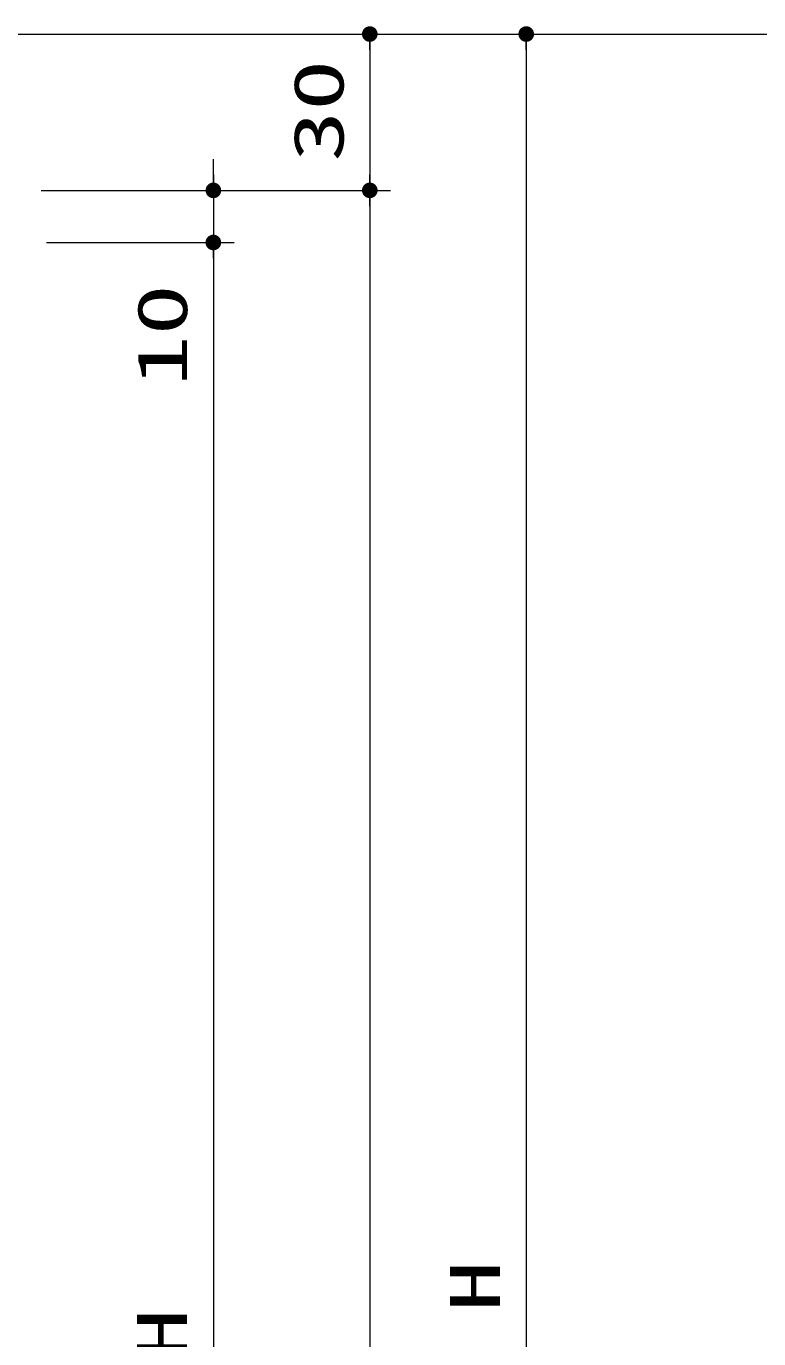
# Model space of a CAD drawing. Units: millimetres, scale not verified. Extents: x -1306 to 1306, y -607 to 607.
# Drawn here: x -154.3 to -13.8, y -166.7 to 85.2 of the extents above; entities that cross this region are included whole.
import ezdxf
from ezdxf.enums import TextEntityAlignment as Align

# ---------------------------------------------------------------- set-up
doc = ezdxf.new("R2010")
doc.units = ezdxf.units.MM
doc.header["$LTSCALE"] = 5
doc.header["$PDMODE"] = 32
doc.header["$PDSIZE"] = 2.5
for name, color, linetype, lineweight in [('0-1_線(黄)', 2, 'Continuous', 15), ('1-1_寸法線', 3, 'Continuous', 13), ('1-4_DEFPOINTS', 7, 'Continuous', 5), ('1-5_0', 3, 'Continuous', 25)]:
    doc.layers.add(name, color=color, linetype=linetype, lineweight=lineweight)
doc.styles.add('ＭＳ ゴシック', font='')
doc.styles.get('ＭＳ ゴシック').set_extended_font_data('MS Gothic')

# ---------------------------------------------------------------- blocks, each defined once
blk = doc.blocks.new('_DOT')
at = {"layer": '1-5_0'}
blk.add_line((-2.5, 0), (-5, 0), dxfattribs=at)
for points in [[(0, 0), (-2.5, 0), (-2.48, 0.313)], [(0, 0), (-2.48, -0.313), (-2.5, 0)], [(0, 0), (-2.48, 0.313), (-2.421, 0.622)], [(0, 0), (-2.421, -0.622), (-2.48, -0.313)], [(0, 0), (-2.421, 0.622), (-2.324, 0.92)], [(0, 0), (-2.324, -0.92), (-2.421, -0.622)], [(0, 0), (-2.324, 0.92), (-2.191, 1.204)], [(0, 0), (-2.191, -1.204), (-2.324, -0.92)], [(0, 0), (-2.191, 1.204), (-2.023, 1.469)], [(0, 0), (-2.023, -1.469), (-2.191, -1.204)], [(0, 0), (-2.023, 1.469), (-1.822, 1.711)], [(0, 0), (-1.822, -1.711), (-2.023, -1.469)], [(0, 0), (-1.822, 1.711), (-1.594, 1.926)], [(0, 0), (-1.594, -1.926), (-1.822, -1.711)], [(0, 0), (-1.594, 1.926), (-1.34, 2.111)], [(0, 0), (-1.34, -2.111), (-1.594, -1.926)], [(0, 0), (-1.34, 2.111), (-1.064, 2.262)], [(0, 0), (-1.064, -2.262), (-1.34, -2.111)], [(0, 0), (-1.064, 2.262), (-0.773, 2.378)], [(0, 0), (-0.773, -2.378), (-1.064, -2.262)], [(0, 0), (-0.773, 2.378), (-0.468, 2.456)], [(0, 0), (-0.468, -2.456), (-0.773, -2.378)], [(0, 0), (-0.468, 2.456), (-0.157, 2.495)], [(0, 0), (-0.157, -2.495), (-0.468, -2.456)], [(0, 0), (-0.157, 2.495), (0.157, 2.495)], [(0, 0), (0.157, -2.495), (-0.157, -2.495)], [(0, 0), (0.157, 2.495), (0.468, 2.456)], [(0, 0), (0.468, 2.456), (0.773, 2.378)], [(0, 0), (0.773, 2.378), (1.064, 2.262)], [(0, 0), (1.064, 2.262), (1.34, 2.111)], [(0, 0), (1.34, 2.111), (1.594, 1.926)], [(0, 0), (1.594, 1.926), (1.822, 1.711)], [(0, 0), (1.822, 1.711), (2.023, 1.469)], [(0, 0), (2.023, 1.469), (2.191, 1.204)], [(0, 0), (2.191, 1.204), (2.324, 0.92)], [(0, 0), (2.324, 0.92), (2.421, 0.622)], [(0, 0), (2.421, 0.622), (2.48, 0.313)], [(0, 0), (2.48, 0.313), (2.5, 0)], [(0, 0), (0.468, -2.456), (0.157, -2.495)], [(0, 0), (0.773, -2.378), (0.468, -2.456)], [(0, 0), (1.064, -2.262), (0.773, -2.378)], [(0, 0), (1.34, -2.111), (1.064, -2.262)], [(0, 0), (1.594, -1.926), (1.34, -2.111)], [(0, 0), (1.822, -1.711), (1.594, -1.926)], [(0, 0), (2.023, -1.469), (1.822, -1.711)], [(0, 0), (2.191, -1.204), (2.023, -1.469)], [(0, 0), (2.324, -0.92), (2.191, -1.204)], [(0, 0), (2.421, -0.622), (2.324, -0.92)], [(0, 0), (2.48, -0.313), (2.421, -0.622)], [(0, 0), (2.5, 0), (2.48, -0.313)]]:
    blk.add_solid(points, dxfattribs=at)

msp = doc.modelspace()

# ---------------------------------------------------------------- linework, layer by layer
at = {"layer": '0-1_線(黄)'}
msp.add_line((-376.69, 83.73), (278.296, 83.73), dxfattribs=at)
at = {"layer": '1-1_寸法線'}
for p, q in [((-151.427, 83.73), (-84.427, 83.73)), ((-150.427, 83.73), (-54.427, 83.73)), ((-88.427, 80.73), (-88.427, 56.73)), ((-58.427, 80.73), (-58.427, -393.27)), ((-118.427, 56.73), (-118.427, 59.73)), ((-151.427, 53.73), (-84.427, 53.73)), ((-150.427, 53.73), (-114.427, 53.73)), ((-150.427, 53.73), (-84.427, 53.73)), ((-118.427, 53.73), (-118.427, 43.73)), ((-88.427, 50.73), (-88.427, -393.27)), ((-150.427, 43.73), (-114.427, 43.73)), ((-150.427, 43.73), (-114.427, 43.73)), ((-118.427, 40.73), (-118.427, 14.968)), ((-118.427, 40.73), (-118.427, -381.27))]:
    msp.add_line(p, q, dxfattribs=at)
at = {"layer": '1-4_DEFPOINTS'}
for p in [(-88.427, 53.73), (-118.427, 43.73)]:
    msp.add_point(p, dxfattribs=at)

# ---------------------------------------------------------------- block references
at = {"layer": '1-1_寸法線', "xscale": 0.6, "yscale": 0.6}
for p, rotation in [((-88.427, 83.73), 90), ((-58.427, 83.73), 90), ((-118.427, 53.73), 270), ((-88.427, 53.73), 270), ((-88.427, 53.73), 90), ((-118.427, 43.73), 90), ((-118.427, 43.73), 90)]:
    msp.add_blockref('_DOT', p, dxfattribs=dict(at, rotation=rotation))

# ---------------------------------------------------------------- texts
at = {"layer": '1-1_寸法線', "style": 'ＭＳ ゴシック', "width": 1.5}
for s, p in [('30', (-90.577, 59.206)), ('10', (-120.577, 16.11)), ('H', (-60.577, -161.509)), ('DH', (-120.577, -180.509))]:
    msp.add_text(s, height=9.604, rotation=90, dxfattribs=at).set_placement(p, align=Align.BOTTOM_LEFT)

doc.saveas('drawing.dxf')
